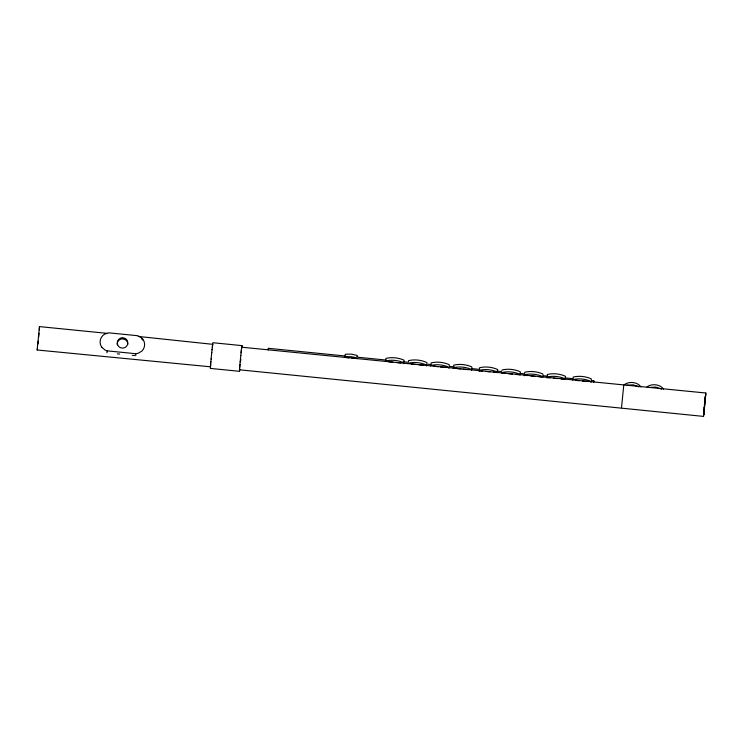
<?xml version="1.0" encoding="UTF-8"?>
<svg xmlns="http://www.w3.org/2000/svg" width="743" height="743" viewBox="0 0 743 743"><rect width="100%" height="100%" fill="white"/><g stroke="black" fill="none" stroke-linecap="round" stroke-linejoin="round"><path stroke-width="1.11" d="M107.001 352.795L107.048 350.845L105.014 350.064L101.754 347.213M135.765 355.656L135.82 353.714L137.975 353.352L141.755 351.207A9.455 9.213 1.6 0 0 142.972 339.347L141.523 337.74L137.678 335.715L108.915 332.855L104.735 334.071L102.98 335.362A9.455 9.213 1.6 0 0 101.754 347.213M591.512 380.527L593.815 380.76L593.731 382.06M239.617 368.677L239.46 371.314L210.399 368.417L210.696 363.968M241.949 347.25L241.995 345.625L212.944 342.727L212.331 347.427M39.305 329.901L39.481 326.604L107.215 333.356M210.445 366.791L210.901 361.572M239.506 369.689L239.952 364.469M239.655 367.683L240.212 361.665M268.279 349.628L268.362 348.328L345.69 356.036M704.011 409.876L703.677 414.789L703.909 413.359M39.017 333.236L38.645 337.118M210.817 362.157L211.151 358.767M704.225 407.461L703.519 416.396L239.552 369.81M211.105 359.083L211.755 352.433M240.156 361.98L240.5 358.646M704.16 407.898L704.485 404.851M240.481 358.665L240.816 355.33M240.658 360.894L240.834 359.175M704.448 404.879L704.754 401.842M37.939 343.99L38.246 341.158M211.755 352.711L212.089 349.321M240.806 355.609L241.447 349.526M704.745 402.242L705.33 396.558M268.167 349.879L268.362 348.328M593.62 382.311L593.824 380.825M212.052 349.879L212.647 344.548M241.104 352.776L241.698 347.445M705.005 399.79L705.831 393.01L241.781 347.222M704.02 412.848L705.831 393.01M37.438 348.337L37.169 349.99L210.613 366.819M241.614 348.43L241.995 345.625M239.757 369.494L239.46 371.314M705.441 396.047L705.674 394.617L703.519 416.396M39.481 326.604L37.169 349.99M212.73 344.325L138.207 336.44M210.399 368.417L210.51 367.924M621.519 407.768L623.749 385.18M385.357 361.423L385.682 360.968C391.58 359.528 398.294 360.281 403.811 362.779L403.783 363.745M404.043 361.182L404.071 360.206C398.564 357.708 391.84 356.956 385.951 358.395L385.923 359.371M407.953 363.68L408.288 363.225C414.176 361.785 420.891 362.528 426.408 365.027L426.38 366.002M430.55 365.928L430.884 365.472C436.773 364.033 443.487 364.785 449.004 367.283L448.976 368.249M449.246 365.686L449.274 364.711C443.757 362.212 437.042 361.46 431.154 362.9L431.126 363.875M453.146 368.184L453.481 367.729C459.369 366.29 466.093 367.033 471.601 369.531L471.573 370.506M471.842 367.934L471.87 366.958C466.353 364.46 459.638 363.717 453.75 365.157L453.722 366.132M479.281 371.277L479.309 370.302C485.198 368.862 491.912 369.605 497.429 372.104L497.736 372.624L493.324 372.187M497.671 370.506L497.699 369.531C492.182 367.033 485.467 366.29 479.579 367.729L479.551 368.704M501.841 370.432L502.175 369.977C508.063 368.537 514.778 369.29 520.295 371.788L520.267 372.763M524.474 375.782L524.502 374.806C530.4 373.367 537.115 374.11 542.631 376.608L542.938 377.128M542.864 375.011L542.892 374.035C537.384 371.537 530.66 370.794 524.772 372.234L524.744 373.209M547.08 378.029L547.108 377.054C552.996 375.614 559.711 376.367 565.228 378.865L565.534 379.376M565.469 377.268L565.497 376.292C559.981 373.794 553.266 373.042 547.368 374.481L547.34 375.456M572.602 380.082L572.927 379.627C578.825 378.187 585.54 378.939 591.056 381.438L591.029 382.413M591.298 379.84L591.317 378.865C585.809 376.367 579.085 375.614 573.197 377.054L573.169 378.029M624.371 384.642C629.061 381.131 637.624 381.883 640.94 386.936M646.967 386.889C651.667 383.388 660.221 384.131 663.536 389.183M356.733 356.621L357.615 356.064L356.77 355.33L351.198 354.123L345.588 354.216L344.919 355.135M626.795 385.208L633.147 384.837L638.924 386.889M649.391 387.465L655.744 387.094L661.521 389.146M357.225 357.188L386.081 360.058M403.393 361.785L408.009 362.24M426.473 364.089L431.089 364.544M449.552 366.383L454.177 366.847M471.489 368.574L479.56 369.373M496.872 371.101L501.488 371.565M519.961 373.404L524.577 373.859M543.04 375.698L547.656 376.162M564.968 377.89L573.048 378.689M348.746 357.773L344.436 357.346L346.359 356.621L350.928 356.696L355.488 357.532L357.355 358.637M351.968 358.098L356.278 358.525M388.663 361.757L393.075 362.194M396.39 362.528L400.802 362.965M411.26 364.005L415.681 364.451M418.987 364.776L423.399 365.212M433.856 366.262L438.277 366.698M440.478 366.921L446.004 367.469M455.357 368.398L460.874 368.946M463.084 369.169L467.496 369.615M478.975 370.757L482.291 371.082M485.597 371.416L490.009 371.853M504.887 373.339L501.571 373.005L501.906 372.549C507.794 371.11 514.518 371.862 520.026 374.361L520.332 374.881L515.921 374.435M508.193 373.664L512.614 374.11M524.177 375.261L527.484 375.586M530.799 375.921L535.211 376.357M538.517 376.692L541.833 377.017M546.774 377.509L550.08 377.843M553.396 378.168L557.807 378.614M561.123 378.939L564.429 379.274M575.909 380.416L579.224 380.741M582.531 381.075L586.942 381.512M121.611 338.39L124.954 338.724M107.048 350.845L135.82 353.714M117.357 353.826L119.651 354.049M132.31 355.312L134.613 355.544M141.495 338.687L142.953 340.145M426.984 362.974L426.677 362.454C421.16 359.956 414.445 359.213 408.548 360.652L408.52 361.627M126.598 339.653A5.229 5.09 1.6 0 0 119.205 338.919A5.34 5.201 1.6 0 0 118.453 346.192A5.229 5.09 1.6 0 0 125.846 346.925A5.34 5.201 1.6 0 0 126.598 339.653M117.31 344.854A5.34 5.201 1.6 0 1 119.177 340.015A5.229 5.09 1.6 0 1 126.57 340.758A5.34 5.201 1.6 0 1 127.722 344.548"/></g></svg>
